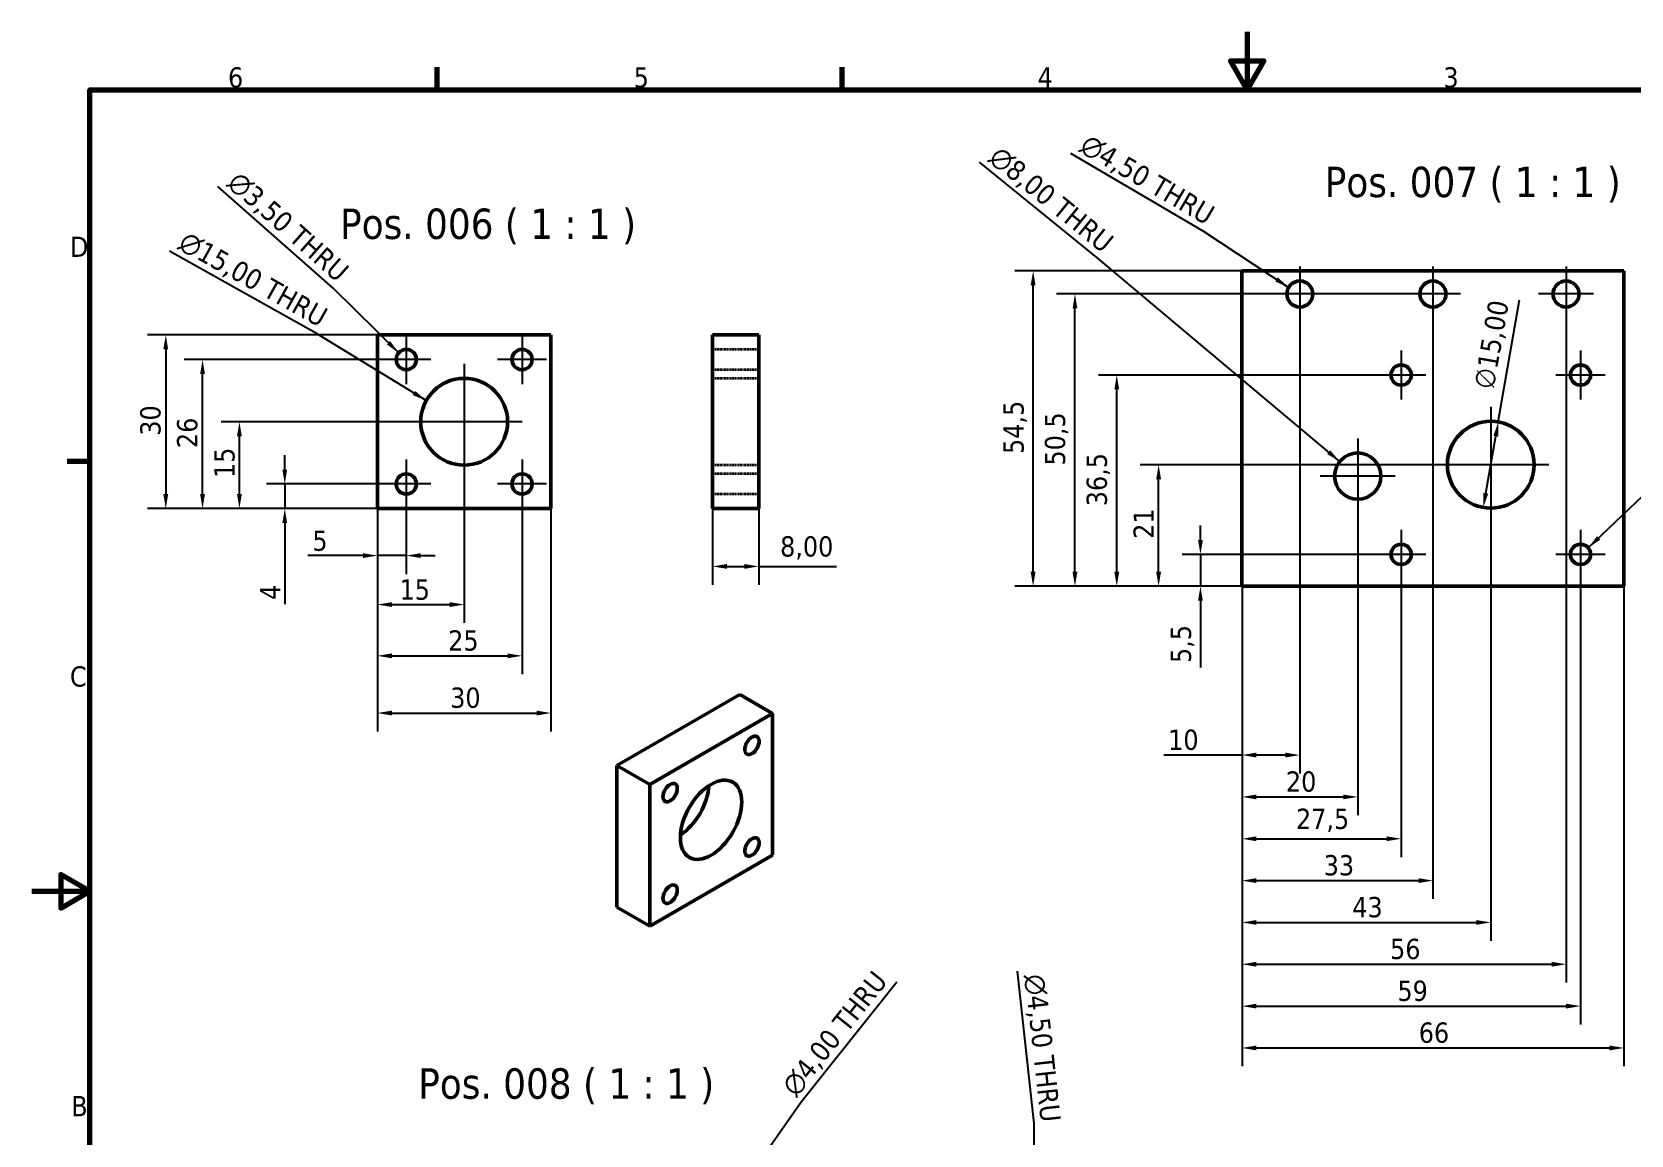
# Model space of a CAD drawing. Header units: millimetres. Extents: x 0 to 420, y 0 to 297.
# Drawn here: x 0 to 276.3, y 106.4 to 297 of the extents above; entities that cross this region are included whole.
import ezdxf

# ---------------------------------------------------------------- set-up
doc = ezdxf.new("R2010")
doc.units = ezdxf.units.MM
doc.linetypes.add('DASHED', pattern=[0.2068, 0.1655, -0.0413])
for name, color, linetype, lineweight in [('Border (ISO)', 7, 'Continuous', 70), ('Center Mark (ISO)', 7, 'Continuous', 25), ('Dimension (ISO)', 7, 'Continuous', 25), ('Hidden (ISO)', 7, 'DASHED', 35), ('Symbol (ISO)', 7, 'Continuous', 25), ('Visible (ISO)', 7, 'Continuous', 50)]:
    doc.layers.add(name, color=color, linetype=linetype, lineweight=lineweight)
doc.styles.add('Label Text (ISO)', font='tahoma.ttf')
doc.styles.add('Note Text (ISO)', font='tahoma.ttf')
doc.dimstyles.new('Default (ISO)', dxfattribs={"dimtxt": 3.5, "dimasz": 2.5, "dimexe": 3.175, "dimexo": 0, "dimgap": 0.762, "dimtad": 1, "dimrnd": 1e-08, "dimzin": 0, "dimtxsty": 'Note Text (ISO)', "dimcen": 0.09, "dimdle": 10, "dimclrd": 256, "dimclre": 256, "dimclrt": 256, "dimazin": 0, "dimtfac": 1.001486, "dimtmove": 0, "dimatfit": 3, "dimfxl": 1, "dimtolj": 1, "dimtzin": 0, "dimlwd": -1, "dimlwe": -1, "dimarcsym": 0})
doc.dimstyles.new('Default (ISO)$7', dxfattribs={"dimtxt": 3.5, "dimasz": 2.5, "dimexe": 3.175, "dimexo": 0, "dimgap": 0.762, "dimtad": 1, "dimrnd": 1e-08, "dimzin": 0, "dimtxsty": 'Note Text (ISO)', "dimcen": 0.09, "dimdle": 10, "dimclrd": 256, "dimclre": 256, "dimclrt": 256, "dimazin": 0, "dimtfac": 1.001486, "dimtmove": 0, "dimatfit": 3, "dimfxl": 1, "dimtolj": 1, "dimtzin": 0, "dimlwd": -1, "dimlwe": -1, "dimarcsym": 0})

# ---------------------------------------------------------------- blocks, each defined once
blk = doc.blocks.new('Borders Default Border')
at = {"layer": 'Border (ISO)'}
for p, q in [((70, 287), (70, 290.9)), ((140, 287), (140, 290.9)), ((10, 222.75), (6.1, 222.75))]:
    blk.add_line(p, q, dxfattribs=at)
at = {"layer": 'Border (ISO)', "flags": 128}
for points in [[(210, 297), (210, 287), (207.11, 292), (212.89, 292), (210, 287)], [(10, 10), (10, 287), (410, 287), (410, 10), (10, 10)], [(0, 148.5), (10, 148.5), (5, 151.39), (5, 145.61), (10, 148.5)]]:
    blk.add_lwpolyline(points, dxfattribs=at)
at = {"layer": 'Border (ISO)', "char_height": 3.5, "attachment_point": 7, "style": 'Note Text (ISO)'}
for s, insert in [('6', (33.88, 287.33)), ('5', (103.98, 287.33)), ('4', (173.78, 287.4)), ('3', (243.91, 287.33)), ('D', (6.57, 258.13)), ('C', (6.56, 183.81)), ('B', (6.78, 109.63))]:
    blk.add_mtext(s, dxfattribs=dict(at, insert=insert))
blk = doc.blocks.new('*D6')
at = {"layer": 'Defpoints', "color": 0, "transparency": 16777216}
for p in [(117.61, 214.64), (125.61, 214.64), (125.61, 204.64)]:
    blk.add_point(p, dxfattribs=at)
at = {"layer": 'Dimension (ISO)', "transparency": 16777216}
for p, q in [((117.61, 214.64), (117.61, 201.47)), ((125.61, 214.64), (125.61, 201.47)), ((120.11, 204.64), (123.11, 204.64)), ((125.61, 204.64), (139.02, 204.64))]:
    blk.add_line(p, q, dxfattribs=at)
for points in [[(120.11, 205.06), (120.11, 204.23), (117.61, 204.64)], [(123.11, 205.06), (123.11, 204.23), (125.61, 204.64)]]:
    blk.add_solid(points, dxfattribs=at)
at = {"layer": 'Dimension (ISO)', "transparency": 16777216, "insert": (129.29, 209.85), "char_height": 3.5, "attachment_point": 1, "style": 'Note Text (ISO)'}
blk.add_mtext('\\A1;8,00', dxfattribs=at)
blk = doc.blocks.new('*D7')
at = {"layer": 'Defpoints', "color": 0, "transparency": 16777216}
for p in [(59.69, 214.64), (89.69, 214.64), (89.69, 179.3)]:
    blk.add_point(p, dxfattribs=at)
at = {"layer": 'Dimension (ISO)', "transparency": 16777216}
for p, q in [((59.69, 214.64), (59.69, 176.13)), ((89.69, 214.64), (89.69, 176.13)), ((62.19, 179.3), (87.19, 179.3))]:
    blk.add_line(p, q, dxfattribs=at)
for points in [[(62.19, 179.72), (62.19, 178.89), (59.69, 179.3)], [(87.19, 179.72), (87.19, 178.89), (89.69, 179.3)]]:
    blk.add_solid(points, dxfattribs=at)
at = {"layer": 'Dimension (ISO)', "transparency": 16777216, "insert": (72.27, 183.71), "char_height": 3.5, "attachment_point": 1, "style": 'Note Text (ISO)'}
blk.add_mtext('\\A1;30', dxfattribs=at)
blk = doc.blocks.new('*D8')
at = {"layer": 'Defpoints', "color": 0, "transparency": 16777216}
for p in [(59.69, 244.64), (23.12, 214.64), (59.69, 214.64)]:
    blk.add_point(p, dxfattribs=at)
at = {"layer": 'Dimension (ISO)', "transparency": 16777216}
for p, q in [((59.69, 244.64), (19.95, 244.64)), ((23.12, 242.14), (23.12, 217.14)), ((59.69, 214.64), (19.95, 214.64))]:
    blk.add_line(p, q, dxfattribs=at)
for points in [[(22.7, 242.14), (23.54, 242.14), (23.12, 244.64)], [(22.7, 217.14), (23.54, 217.14), (23.12, 214.64)]]:
    blk.add_solid(points, dxfattribs=at)
at = {"layer": 'Dimension (ISO)', "transparency": 16777216, "insert": (18.71, 227.23), "char_height": 3.5, "attachment_point": 1, "rotation": 90, "style": 'Note Text (ISO)'}
blk.add_mtext('\\A1;30', dxfattribs=at)
blk = doc.blocks.new('*D9')
at = {"layer": 'Defpoints', "color": 0, "transparency": 16777216}
for p in [(59.69, 214.64), (64.69, 214.64), (64.69, 206.51)]:
    blk.add_point(p, dxfattribs=at)
at = {"layer": 'Dimension (ISO)', "transparency": 16777216}
for p, q in [((59.69, 214.64), (59.69, 203.33)), ((64.69, 214.64), (64.69, 203.33)), ((57.19, 206.51), (47.69, 206.51)), ((64.69, 206.51), (59.69, 206.51)), ((67.19, 206.51), (69.69, 206.51))]:
    blk.add_line(p, q, dxfattribs=at)
for points in [[(57.19, 206.93), (57.19, 206.09), (59.69, 206.51)], [(67.19, 206.93), (67.19, 206.09), (64.69, 206.51)]]:
    blk.add_solid(points, dxfattribs=at)
at = {"layer": 'Dimension (ISO)', "transparency": 16777216, "insert": (48.45, 210.84), "char_height": 3.5, "attachment_point": 1, "style": 'Note Text (ISO)'}
blk.add_mtext('\\A1;5', dxfattribs=at)
blk = doc.blocks.new('*D10')
at = {"layer": 'Defpoints', "color": 0, "transparency": 16777216}
for p in [(74.69, 229.64), (59.69, 214.64), (74.69, 198.05)]:
    blk.add_point(p, dxfattribs=at)
at = {"layer": 'Dimension (ISO)', "transparency": 16777216}
for p, q in [((74.69, 229.64), (74.69, 194.87)), ((59.69, 214.64), (59.69, 194.87)), ((62.19, 198.05), (72.19, 198.05))]:
    blk.add_line(p, q, dxfattribs=at)
for points in [[(62.19, 198.46), (62.19, 197.63), (59.69, 198.05)], [(72.19, 198.46), (72.19, 197.63), (74.69, 198.05)]]:
    blk.add_solid(points, dxfattribs=at)
at = {"layer": 'Dimension (ISO)', "transparency": 16777216, "insert": (63.52, 202.39), "char_height": 3.5, "attachment_point": 1, "style": 'Note Text (ISO)'}
blk.add_mtext('\\A1;15', dxfattribs=at)
blk = doc.blocks.new('*D11')
at = {"layer": 'Defpoints', "color": 0, "transparency": 16777216}
for p in [(84.69, 218.89), (59.69, 214.64), (84.69, 189.19)]:
    blk.add_point(p, dxfattribs=at)
at = {"layer": 'Dimension (ISO)', "transparency": 16777216}
for p, q in [((84.69, 218.89), (84.69, 186.01)), ((59.69, 214.64), (59.69, 186.01)), ((62.19, 189.19), (82.19, 189.19))]:
    blk.add_line(p, q, dxfattribs=at)
for points in [[(62.19, 189.61), (62.19, 188.77), (59.69, 189.19)], [(82.19, 189.61), (82.19, 188.77), (84.69, 189.19)]]:
    blk.add_solid(points, dxfattribs=at)
at = {"layer": 'Dimension (ISO)', "transparency": 16777216, "insert": (71.93, 193.6), "char_height": 3.5, "attachment_point": 1, "style": 'Note Text (ISO)'}
blk.add_mtext('\\A1;25', dxfattribs=at)
blk = doc.blocks.new('*D12')
at = {"layer": 'Defpoints', "color": 0, "transparency": 16777216}
for p in [(43.69, 218.89), (60.44, 218.89), (59.69, 214.64)]:
    blk.add_point(p, dxfattribs=at)
at = {"layer": 'Dimension (ISO)', "transparency": 16777216}
for p, q in [((43.69, 221.39), (43.69, 223.89)), ((60.44, 218.89), (40.51, 218.89)), ((43.69, 218.89), (43.69, 214.64)), ((59.69, 214.64), (40.51, 214.64)), ((43.69, 212.14), (43.69, 198.09))]:
    blk.add_line(p, q, dxfattribs=at)
for points in [[(43.27, 221.39), (44.1, 221.39), (43.69, 218.89)], [(43.27, 212.14), (44.1, 212.14), (43.69, 214.64)]]:
    blk.add_solid(points, dxfattribs=at)
at = {"layer": 'Dimension (ISO)', "transparency": 16777216, "insert": (39.42, 198.85), "char_height": 3.5, "attachment_point": 1, "rotation": 90, "style": 'Note Text (ISO)'}
blk.add_mtext('\\A1;4', dxfattribs=at)
blk = doc.blocks.new('*D13')
at = {"layer": 'Defpoints', "color": 0, "transparency": 16777216}
for p in [(35.85, 229.64), (64.69, 229.64), (59.69, 214.64)]:
    blk.add_point(p, dxfattribs=at)
at = {"layer": 'Dimension (ISO)', "transparency": 16777216}
for p, q in [((64.69, 229.64), (32.67, 229.64)), ((35.85, 217.14), (35.85, 227.14)), ((59.69, 214.64), (32.67, 214.64))]:
    blk.add_line(p, q, dxfattribs=at)
for points in [[(35.43, 227.14), (36.26, 227.14), (35.85, 229.64)], [(35.43, 217.14), (36.26, 217.14), (35.85, 214.64)]]:
    blk.add_solid(points, dxfattribs=at)
at = {"layer": 'Dimension (ISO)', "transparency": 16777216, "insert": (31.5, 219.91), "char_height": 3.5, "attachment_point": 1, "rotation": 90, "style": 'Note Text (ISO)'}
blk.add_mtext('\\A1;15', dxfattribs=at)
blk = doc.blocks.new('*D14')
at = {"layer": 'Defpoints', "color": 0, "transparency": 16777216}
for p in [(29.48, 240.39), (60.44, 240.39), (59.69, 214.64)]:
    blk.add_point(p, dxfattribs=at)
at = {"layer": 'Dimension (ISO)', "transparency": 16777216}
for p, q in [((60.44, 240.39), (26.3, 240.39)), ((29.48, 217.14), (29.48, 237.89)), ((59.69, 214.64), (26.3, 214.64))]:
    blk.add_line(p, q, dxfattribs=at)
for points in [[(29.06, 237.89), (29.89, 237.89), (29.48, 240.39)], [(29.06, 217.14), (29.89, 217.14), (29.48, 214.64)]]:
    blk.add_solid(points, dxfattribs=at)
at = {"layer": 'Dimension (ISO)', "transparency": 16777216, "insert": (25.07, 225.1), "char_height": 3.5, "attachment_point": 1, "rotation": 90, "style": 'Note Text (ISO)'}
blk.add_mtext('\\A1;26', dxfattribs=at)
blk = doc.blocks.new('*D16')
at = {"layer": 'Defpoints', "color": 0, "transparency": 16777216}
for p in [(201.93, 206.72), (236.61, 206.72), (209.11, 201.22)]:
    blk.add_point(p, dxfattribs=at)
at = {"layer": 'Dimension (ISO)', "transparency": 16777216}
for p, q in [((201.93, 209.22), (201.93, 211.72)), ((236.61, 206.72), (198.75, 206.72)), ((201.93, 206.72), (201.93, 201.22)), ((209.11, 201.22), (198.75, 201.22)), ((201.93, 198.72), (201.93, 187.18))]:
    blk.add_line(p, q, dxfattribs=at)
for points in [[(201.51, 209.22), (202.34, 209.22), (201.93, 206.72)], [(201.51, 198.72), (202.34, 198.72), (201.93, 201.22)]]:
    blk.add_solid(points, dxfattribs=at)
at = {"layer": 'Dimension (ISO)', "transparency": 16777216, "insert": (196.8, 187.95), "char_height": 3.5, "attachment_point": 1, "rotation": 90, "style": 'Note Text (ISO)'}
blk.add_mtext('\\A1;5,5', dxfattribs=at)
blk = doc.blocks.new('*D17')
at = {"layer": 'Defpoints', "color": 0, "transparency": 16777216}
for p in [(194.7, 222.22), (242.11, 222.22), (209.11, 201.22)]:
    blk.add_point(p, dxfattribs=at)
at = {"layer": 'Dimension (ISO)', "transparency": 16777216}
for p, q in [((242.11, 222.22), (191.52, 222.22)), ((194.7, 203.72), (194.7, 219.72)), ((209.11, 201.22), (191.52, 201.22))]:
    blk.add_line(p, q, dxfattribs=at)
for points in [[(194.28, 219.72), (195.12, 219.72), (194.7, 222.22)], [(194.28, 203.72), (195.12, 203.72), (194.7, 201.22)]]:
    blk.add_solid(points, dxfattribs=at)
at = {"layer": 'Dimension (ISO)', "transparency": 16777216, "insert": (190.36, 209.42), "char_height": 3.5, "attachment_point": 1, "rotation": 90, "style": 'Note Text (ISO)'}
blk.add_mtext('\\A1;21', dxfattribs=at)
blk = doc.blocks.new('*D18')
at = {"layer": 'Defpoints', "color": 0, "transparency": 16777216}
for p in [(187.47, 237.72), (236.61, 237.72), (209.11, 201.22)]:
    blk.add_point(p, dxfattribs=at)
at = {"layer": 'Dimension (ISO)', "transparency": 16777216}
for p, q in [((236.61, 237.72), (184.29, 237.72)), ((187.47, 203.72), (187.47, 235.22)), ((209.11, 201.22), (184.29, 201.22))]:
    blk.add_line(p, q, dxfattribs=at)
for points in [[(187.05, 235.22), (187.89, 235.22), (187.47, 237.72)], [(187.05, 203.72), (187.89, 203.72), (187.47, 201.22)]]:
    blk.add_solid(points, dxfattribs=at)
at = {"layer": 'Dimension (ISO)', "transparency": 16777216, "insert": (182.26, 215.04), "char_height": 3.5, "attachment_point": 1, "rotation": 90, "style": 'Note Text (ISO)'}
blk.add_mtext('\\A1;36,5', dxfattribs=at)
blk = doc.blocks.new('*D19')
at = {"layer": 'Defpoints', "color": 0, "transparency": 16777216}
for p in [(180.24, 251.72), (237.36, 251.72), (209.11, 201.22)]:
    blk.add_point(p, dxfattribs=at)
at = {"layer": 'Dimension (ISO)', "transparency": 16777216}
for p, q in [((237.36, 251.72), (177.06, 251.72)), ((180.24, 203.72), (180.24, 249.22)), ((209.11, 201.22), (177.06, 201.22))]:
    blk.add_line(p, q, dxfattribs=at)
for points in [[(179.82, 249.22), (180.66, 249.22), (180.24, 251.72)], [(179.82, 203.72), (180.66, 203.72), (180.24, 201.22)]]:
    blk.add_solid(points, dxfattribs=at)
at = {"layer": 'Dimension (ISO)', "transparency": 16777216, "insert": (175.04, 222.07), "char_height": 3.5, "attachment_point": 1, "rotation": 90, "style": 'Note Text (ISO)'}
blk.add_mtext('\\A1;50,5', dxfattribs=at)
blk = doc.blocks.new('*D20')
at = {"layer": 'Defpoints', "color": 0, "transparency": 16777216}
for p in [(173.01, 255.72), (209.11, 255.72), (209.11, 201.22)]:
    blk.add_point(p, dxfattribs=at)
at = {"layer": 'Dimension (ISO)', "transparency": 16777216}
for p, q in [((209.11, 255.72), (169.84, 255.72)), ((173.01, 203.72), (173.01, 253.22)), ((209.11, 201.22), (169.84, 201.22))]:
    blk.add_line(p, q, dxfattribs=at)
for points in [[(172.59, 253.22), (173.43, 253.22), (173.01, 255.72)], [(172.59, 203.72), (173.43, 203.72), (173.01, 201.22)]]:
    blk.add_solid(points, dxfattribs=at)
at = {"layer": 'Dimension (ISO)', "transparency": 16777216, "insert": (167.88, 224.07), "char_height": 3.5, "attachment_point": 1, "rotation": 90, "style": 'Note Text (ISO)'}
blk.add_mtext('\\A1;54,5', dxfattribs=at)
blk = doc.blocks.new('*D21')
at = {"layer": 'Defpoints', "color": 0, "transparency": 16777216}
for p in [(219.11, 246.97), (209.11, 201.22), (219.11, 172.04)]:
    blk.add_point(p, dxfattribs=at)
at = {"layer": 'Dimension (ISO)', "transparency": 16777216}
for p, q in [((219.11, 246.97), (219.11, 168.86)), ((209.11, 201.22), (209.11, 168.86)), ((209.11, 172.04), (195.58, 172.04)), ((216.61, 172.04), (211.61, 172.04))]:
    blk.add_line(p, q, dxfattribs=at)
for points in [[(211.61, 172.46), (211.61, 171.62), (209.11, 172.04)], [(216.61, 172.46), (216.61, 171.62), (219.11, 172.04)]]:
    blk.add_solid(points, dxfattribs=at)
at = {"layer": 'Dimension (ISO)', "transparency": 16777216, "insert": (196.35, 176.44), "char_height": 3.5, "attachment_point": 1, "style": 'Note Text (ISO)'}
blk.add_mtext('\\A1;10', dxfattribs=at)
blk = doc.blocks.new('*D22')
at = {"layer": 'Defpoints', "color": 0, "transparency": 16777216}
for p in [(229.11, 220.25), (209.11, 201.22), (229.11, 164.81)]:
    blk.add_point(p, dxfattribs=at)
at = {"layer": 'Dimension (ISO)', "transparency": 16777216}
for p, q in [((229.11, 220.25), (229.11, 161.63)), ((209.11, 201.22), (209.11, 161.63)), ((211.61, 164.81), (226.61, 164.81))]:
    blk.add_line(p, q, dxfattribs=at)
for points in [[(211.61, 165.22), (211.61, 164.39), (209.11, 164.81)], [(226.61, 165.22), (226.61, 164.39), (229.11, 164.81)]]:
    blk.add_solid(points, dxfattribs=at)
at = {"layer": 'Dimension (ISO)', "transparency": 16777216, "insert": (216.7, 169.22), "char_height": 3.5, "attachment_point": 1, "style": 'Note Text (ISO)'}
blk.add_mtext('\\A1;20', dxfattribs=at)
blk = doc.blocks.new('*D23')
at = {"layer": 'Defpoints', "color": 0, "transparency": 16777216}
for p in [(236.61, 202.47), (209.11, 201.22), (236.61, 157.58)]:
    blk.add_point(p, dxfattribs=at)
at = {"layer": 'Dimension (ISO)', "transparency": 16777216}
for p, q in [((236.61, 202.47), (236.61, 154.4)), ((209.11, 201.22), (209.11, 154.4)), ((211.61, 157.58), (234.11, 157.58))]:
    blk.add_line(p, q, dxfattribs=at)
for points in [[(211.61, 157.99), (211.61, 157.16), (209.11, 157.58)], [(234.11, 157.99), (234.11, 157.16), (236.61, 157.58)]]:
    blk.add_solid(points, dxfattribs=at)
at = {"layer": 'Dimension (ISO)', "transparency": 16777216, "insert": (218.44, 162.78), "char_height": 3.5, "attachment_point": 1, "style": 'Note Text (ISO)'}
blk.add_mtext('\\A1;27,5', dxfattribs=at)
blk = doc.blocks.new('*D24')
at = {"layer": 'Defpoints', "color": 0, "transparency": 16777216}
for p in [(242.11, 246.97), (209.11, 201.22), (242.11, 150.35)]:
    blk.add_point(p, dxfattribs=at)
at = {"layer": 'Dimension (ISO)', "transparency": 16777216}
for p, q in [((242.11, 246.97), (242.11, 147.17)), ((209.11, 201.22), (209.11, 147.17)), ((211.61, 150.35), (239.61, 150.35))]:
    blk.add_line(p, q, dxfattribs=at)
for points in [[(211.61, 150.76), (211.61, 149.93), (209.11, 150.35)], [(239.61, 150.76), (239.61, 149.93), (242.11, 150.35)]]:
    blk.add_solid(points, dxfattribs=at)
at = {"layer": 'Dimension (ISO)', "transparency": 16777216, "insert": (223.23, 154.75), "char_height": 3.5, "attachment_point": 1, "style": 'Note Text (ISO)'}
blk.add_mtext('\\A1;33', dxfattribs=at)
blk = doc.blocks.new('*D25')
at = {"layer": 'Defpoints', "color": 0, "transparency": 16777216}
for p in [(252.11, 212.22), (209.11, 201.22), (252.11, 143.12)]:
    blk.add_point(p, dxfattribs=at)
at = {"layer": 'Dimension (ISO)', "transparency": 16777216}
for p, q in [((252.11, 212.22), (252.11, 139.94)), ((209.11, 201.22), (209.11, 139.94)), ((211.61, 143.12), (249.61, 143.12))]:
    blk.add_line(p, q, dxfattribs=at)
for points in [[(211.61, 143.53), (211.61, 142.7), (209.11, 143.12)], [(249.61, 143.53), (249.61, 142.7), (252.11, 143.12)]]:
    blk.add_solid(points, dxfattribs=at)
at = {"layer": 'Dimension (ISO)', "transparency": 16777216, "insert": (228.16, 147.52), "char_height": 3.5, "attachment_point": 1, "style": 'Note Text (ISO)'}
blk.add_mtext('\\A1;43', dxfattribs=at)
blk = doc.blocks.new('*D26')
at = {"layer": 'Defpoints', "color": 0, "transparency": 16777216}
for p in [(265.11, 251.72), (209.11, 201.22), (265.11, 135.89)]:
    blk.add_point(p, dxfattribs=at)
at = {"layer": 'Dimension (ISO)', "transparency": 16777216}
for p, q in [((265.11, 251.72), (265.11, 132.71)), ((209.11, 201.22), (209.11, 132.71)), ((211.61, 135.89), (262.61, 135.89))]:
    blk.add_line(p, q, dxfattribs=at)
for points in [[(211.61, 136.31), (211.61, 135.47), (209.11, 135.89)], [(262.61, 136.31), (262.61, 135.47), (265.11, 135.89)]]:
    blk.add_solid(points, dxfattribs=at)
at = {"layer": 'Dimension (ISO)', "transparency": 16777216, "insert": (234.7, 140.29), "char_height": 3.5, "attachment_point": 1, "style": 'Note Text (ISO)'}
blk.add_mtext('\\A1;56', dxfattribs=at)
blk = doc.blocks.new('*D27')
at = {"layer": 'Defpoints', "color": 0, "transparency": 16777216}
for p in [(267.61, 206.72), (209.11, 201.22), (267.61, 128.65)]:
    blk.add_point(p, dxfattribs=at)
at = {"layer": 'Dimension (ISO)', "transparency": 16777216}
for p, q in [((267.61, 206.72), (267.61, 125.48)), ((209.11, 201.22), (209.11, 125.48)), ((211.61, 128.65), (265.11, 128.65))]:
    blk.add_line(p, q, dxfattribs=at)
for points in [[(211.61, 129.07), (211.61, 128.24), (209.11, 128.65)], [(265.11, 129.07), (265.11, 128.24), (267.61, 128.65)]]:
    blk.add_solid(points, dxfattribs=at)
at = {"layer": 'Dimension (ISO)', "transparency": 16777216, "insert": (235.97, 133.06), "char_height": 3.5, "attachment_point": 1, "style": 'Note Text (ISO)'}
blk.add_mtext('\\A1;59', dxfattribs=at)
blk = doc.blocks.new('*D28')
at = {"layer": 'Defpoints', "color": 0, "transparency": 16777216}
for p in [(209.11, 201.22), (275.11, 201.22), (275.11, 121.43)]:
    blk.add_point(p, dxfattribs=at)
at = {"layer": 'Dimension (ISO)', "transparency": 16777216}
for p, q in [((209.11, 201.22), (209.11, 118.25)), ((275.11, 201.22), (275.11, 118.25)), ((211.61, 121.43), (272.61, 121.43))]:
    blk.add_line(p, q, dxfattribs=at)
for points in [[(211.61, 121.84), (211.61, 121.01), (209.11, 121.43)], [(272.61, 121.84), (272.61, 121.01), (275.11, 121.43)]]:
    blk.add_solid(points, dxfattribs=at)
at = {"layer": 'Dimension (ISO)', "transparency": 16777216, "insert": (239.66, 125.83), "char_height": 3.5, "attachment_point": 1, "style": 'Note Text (ISO)'}
blk.add_mtext('\\A1;66', dxfattribs=at)
blk = doc.blocks.new('*D29')
at = {"layer": 'Defpoints', "color": 0, "transparency": 16777216}
for p in [(253.4, 229.61), (250.81, 214.83)]:
    blk.add_point(p, dxfattribs=at)
at = {"layer": 'Dimension (ISO)', "transparency": 16777216}
for p, q in [((253.4, 229.61), (257.08, 250.69)), ((251.24, 217.29), (252.97, 227.15))]:
    blk.add_line(p, q, dxfattribs=at)
for points in [[(252.56, 227.22), (253.38, 227.07), (253.4, 229.61)], [(250.83, 217.37), (251.65, 217.22), (250.81, 214.83)]]:
    blk.add_solid(points, dxfattribs=at)
at = {"layer": 'Dimension (ISO)', "transparency": 16777216, "insert": (249.12, 235.69), "char_height": 3.5, "attachment_point": 1, "rotation": 80.0808, "style": 'Note Text (ISO)'}
blk.add_mtext('\\A1;∅15,00', dxfattribs=at)

msp = doc.modelspace()

# ---------------------------------------------------------------- linework, layer by layer
at = {"layer": 'Center Mark (ISO)', "linetype": 'Continuous'}
for p, q in [((219.1054, 256.4701), (219.1054, 246.9701)), ((242.1054, 256.4701), (242.1054, 246.9701)), ((265.1054, 256.4701), (265.1054, 246.9701)), ((223.8554, 251.7201), (214.3554, 251.7201)), ((246.8554, 251.7201), (237.3554, 251.7201)), ((269.8554, 251.7201), (260.3554, 251.7201)), ((64.6866, 244.6419), (64.6866, 236.1419)), ((84.6866, 244.6419), (84.6866, 236.1419)), ((236.6054, 241.9701), (236.6054, 233.4701)), ((267.6054, 241.9701), (267.6054, 233.4701)), ((68.9366, 240.3919), (60.4366, 240.3919)), ((74.6866, 239.6419), (74.6866, 219.6419)), ((88.9366, 240.3919), (80.4366, 240.3919)), ((240.8554, 237.7201), (232.3554, 237.7201)), ((271.8554, 237.7201), (263.3554, 237.7201)), ((252.1054, 232.2201), (252.1054, 212.2201)), ((84.6866, 229.6419), (64.6866, 229.6419)), ((229.1054, 226.751), (229.1054, 213.751)), ((64.6866, 223.1419), (64.6866, 214.6419)), ((84.6866, 223.1419), (84.6866, 214.6419)), ((262.1054, 222.2201), (242.1054, 222.2201)), ((68.9366, 218.8919), (60.4366, 218.8919)), ((88.9366, 218.8919), (80.4366, 218.8919)), ((235.6054, 220.251), (222.6054, 220.251)), ((236.6054, 210.9701), (236.6054, 202.4701)), ((267.6054, 210.9701), (267.6054, 202.4701)), ((240.8554, 206.7201), (232.3554, 206.7201)), ((271.8554, 206.7201), (263.3554, 206.7201))]:
    msp.add_line(p, q, dxfattribs=at)
at = {"layer": 'Hidden (ISO)'}
for p, q in [((125.6096, 242.1419), (117.6096, 242.1419)), ((125.6096, 238.6419), (117.6096, 238.6419)), ((125.6096, 237.1419), (117.6096, 237.1419)), ((125.6096, 222.1419), (117.6096, 222.1419)), ((125.6096, 220.6419), (117.6096, 220.6419)), ((125.6096, 217.1419), (117.6096, 217.1419))]:
    msp.add_line(p, q, dxfattribs=at)
at = {"layer": 'Visible (ISO)'}
for p, q in [((209.1054, 255.7201), (209.1054, 201.2201)), ((275.1054, 255.7201), (209.1054, 255.7201)), ((275.1054, 201.2201), (275.1054, 255.7201)), ((59.6866, 244.6419), (59.6866, 214.6419)), ((89.6866, 244.6419), (59.6866, 244.6419)), ((89.6866, 214.6419), (89.6866, 244.6419)), ((117.6096, 244.6419), (117.6096, 214.6419)), ((117.6096, 244.6419), (125.6096, 244.6419)), ((125.6096, 244.6419), (125.6096, 214.6419)), ((59.6866, 214.6419), (89.6866, 214.6419)), ((117.6096, 214.6419), (125.6096, 214.6419)), ((209.1054, 201.2201), (275.1054, 201.2201)), ((122.3046, 182.4957), (101.0914, 170.2482)), ((122.3046, 182.4957), (127.9615, 179.2297)), ((127.9615, 179.2297), (106.7483, 166.9823)), ((127.9615, 154.7348), (127.9615, 179.2297)), ((101.0914, 170.2482), (101.0914, 145.7533)), ((101.0914, 170.2482), (106.7483, 166.9823)), ((106.7483, 166.9823), (106.7483, 142.4874)), ((106.7483, 142.4874), (127.9615, 154.7348)), ((101.0914, 145.7533), (106.7483, 142.4874))]:
    msp.add_line(p, q, dxfattribs=at)
for centre, radius in [((219.1054, 251.7201), 2.25), ((242.1054, 251.7201), 2.25), ((265.1054, 251.7201), 2.25), ((64.6866, 240.3919), 1.75), ((84.6866, 240.3919), 1.75), ((236.6054, 237.7201), 1.75), ((267.6054, 237.7201), 1.75), ((74.6866, 229.6419), 7.5), ((252.1054, 222.2201), 7.5), ((229.1054, 220.251), 4), ((64.6866, 218.8919), 1.75), ((84.6866, 218.8919), 1.75), ((236.6054, 206.7201), 1.75), ((267.6054, 206.7201), 1.75)]:
    msp.add_circle(centre, radius, dxfattribs=at)
for centre, major_axis in [((124.4259, 173.7183), (-0.875, -1.5155)), ((110.2838, 165.5534), (-0.875, -1.5155)), ((117.3549, 160.8585), (-3.75, -6.4952)), ((124.4259, 156.1637), (-0.875, -1.5155)), ((110.2838, 147.9987), (-0.875, -1.5155))]:
    msp.add_ellipse(centre, major_axis=major_axis, ratio=0.57735027, dxfattribs=at)
msp.add_ellipse((111.698, 164.1245), major_axis=(3.75, 6.4952), ratio=0.57735027, start_param=3.99609954, end_param=5.42867842, dxfattribs=at)

# ---------------------------------------------------------------- block references
msp.add_blockref('Borders Default Border', (0, 0))

# ---------------------------------------------------------------- texts
at = {"layer": 'Symbol (ISO)', "char_height": 3.5, "line_spacing_factor": 0.6125, "style": 'Note Text (ISO)'}
for s, insert, width, attachment_point, rotation in [('\\fAIGDT|b0|i0;\\H3.5000;n\\fTahoma|b0|i0;\\H3.5000;8,00 THRU', (184.699, 258.2226), 27.236947, 9, 320.900014), ('\\fAIGDT|b0|i0;\\H3.5000;n\\fTahoma|b0|i0;\\H3.5000;4,50 THRU', (202.6828, 263.0562), 27.236947, 9, 329.584332), ('\\fAIGDT|b0|i0;\\H3.5000;n\\fTahoma|b0|i0;\\H3.5000;3,50 THRU', (52.4132, 253.1744), 27.236947, 9, 318.567328), ('\\fAIGDT|b0|i0;\\H3.5000;n\\fTahoma|b0|i0;\\H3.5000;15,00 THRU', (49.4738, 245.4123), 29.889628, 9, 330.791646), ('\\fAIGDT|b0|i0;\\H3.5000;n\\fTahoma|b0|i0;\\H3.5000;4,00 THRU', (132.473, 112.4961), 27.236947, 7, 51.44482), ('\\fAIGDT|b0|i0;\\H3.5000;n\\fTahoma|b0|i0;\\H3.5000;4,50 THRU', (173.7963, 108.4087), 27.236947, 9, 276.238864)]:
    msp.add_mtext(s, dxfattribs=dict(at, insert=insert, width=width, attachment_point=attachment_point, rotation=rotation))
at = {"layer": 'Symbol (ISO)', "char_height": 5.25, "attachment_point": 7, "style": 'Label Text (ISO)'}
for s, insert in [('Pos. 007 ( 1 : 1 )', (223.4054, 267.5084)), ('Pos. 006 ( 1 : 1 )', (53.2441, 260.2837)), ('Pos. 008 ( 1 : 1 )', (66.7489, 111.7083))]:
    msp.add_mtext(s, dxfattribs=dict(at, insert=insert))

# ---------------------------------------------------------------- dimensions: what is measured, and where the dimension line sits
at = {"layer": 'Dimension (ISO)'}
for base, p1, p2, angle, override, picture, middle in [((173.0111, 255.7201), (209.1054, 201.2201), (209.1054, 255.7201), 90, {"dimgap": 0.762, "dimdec": 1, "dimtol": 0, "dimlim": 0, "dimtp": 0, "dimtm": 0, "dimtdec": 2, "dimtofl": 0, "dimatfit": 1}, '*D20', (173.0111, 228.4701)), ((180.2387, 251.7201), (209.1054, 201.2201), (237.3554, 251.7201), 90, {"dimgap": 0.762, "dimdec": 1, "dimtol": 0, "dimlim": 0, "dimtp": 0, "dimtm": 0, "dimtdec": 2, "dimtofl": 0, "dimatfit": 1}, '*D19', (180.2387, 226.4701)), ((265.1054, 135.889), (209.1054, 201.2201), (265.1054, 251.7201), 180, {"dimgap": 0.762, "dimdec": 0, "dimtol": 0, "dimlim": 0, "dimtp": 0, "dimtm": 0, "dimtdec": 2, "dimtofl": 0, "dimatfit": 1}, '*D26', (237.1054, 135.889)), ((219.1054, 172.0386), (209.1054, 201.2201), (219.1054, 246.9701), 180, {"dimgap": 0.762, "dimdec": 0, "dimtol": 0, "dimlim": 0, "dimtp": 0, "dimtm": 0, "dimtdec": 2, "dimtofl": 0, "dimatfit": 2}, '*D21', (198.6117, 172.0386)), ((242.1054, 150.3472), (209.1054, 201.2201), (242.1054, 246.9701), 180, {"dimgap": 0.762, "dimdec": 0, "dimtol": 0, "dimlim": 0, "dimtp": 0, "dimtm": 0, "dimtdec": 2, "dimtofl": 0, "dimatfit": 1}, '*D24', (225.6054, 150.3472)), ((23.1202, 214.6419), (59.6866, 244.6419), (59.6866, 214.6419), 90, {"dimgap": 0.762, "dimdec": 0, "dimtol": 0, "dimlim": 0, "dimtp": 0, "dimtm": 0, "dimtdec": 2, "dimtofl": 0, "dimatfit": 1}, '*D8', (23.1202, 229.6419)), ((29.4765, 240.3919), (59.6866, 214.6419), (60.4366, 240.3919), 90, {"dimgap": 0.762, "dimdec": 0, "dimtol": 0, "dimlim": 0, "dimtp": 0, "dimtm": 0, "dimtdec": 2, "dimtofl": 0, "dimatfit": 1}, '*D14', (29.4765, 227.5169)), ((187.4692, 237.7201), (209.1054, 201.2201), (236.6054, 237.7201), 90, {"dimgap": 0.762, "dimdec": 1, "dimtol": 0, "dimlim": 0, "dimtp": 0, "dimtm": 0, "dimtdec": 2, "dimtofl": 0, "dimatfit": 1}, '*D18', (187.4692, 219.4701)), ((35.8476, 229.6419), (59.6866, 214.6419), (64.6866, 229.6419), 90, {"dimgap": 0.762, "dimdec": 0, "dimtol": 0, "dimlim": 0, "dimtp": 0, "dimtm": 0, "dimtdec": 2, "dimtofl": 0, "dimatfit": 1}, '*D13', (35.8476, 222.1419)), ((74.6866, 198.047), (59.6866, 214.6419), (74.6866, 229.6419), 180, {"dimgap": 0.762, "dimdec": 0, "dimtol": 0, "dimlim": 0, "dimtp": 0, "dimtm": 0, "dimtdec": 2, "dimtofl": 0, "dimatfit": 1}, '*D10', (65.7606, 198.047)), ((43.6866, 218.8919), (59.6866, 214.6419), (60.4366, 218.8919), 90, {"dimgap": 0.762, "dimdec": 0, "dimtol": 0, "dimlim": 0, "dimtp": 0, "dimtm": 0, "dimtdec": 2, "dimtofl": 1, "dimatfit": 1}, '*D12', (43.6866, 200.0561)), ((194.6997, 222.2201), (209.1054, 201.2201), (242.1054, 222.2201), 90, {"dimgap": 0.762, "dimdec": 0, "dimtol": 0, "dimlim": 0, "dimtp": 0, "dimtm": 0, "dimtdec": 2, "dimtofl": 0, "dimatfit": 1}, '*D17', (194.6997, 211.7201)), ((84.6866, 189.1894), (59.6866, 214.6419), (84.6866, 218.8919), 180, {"dimgap": 0.762, "dimdec": 0, "dimtol": 0, "dimlim": 0, "dimtp": 0, "dimtm": 0, "dimtdec": 2, "dimtofl": 0, "dimatfit": 1}, '*D11', (74.3019, 189.1894)), ((229.1054, 164.8082), (209.1054, 201.2201), (229.1054, 220.251), 180, {"dimgap": 0.762, "dimdec": 0, "dimtol": 0, "dimlim": 0, "dimtp": 0, "dimtm": 0, "dimtdec": 2, "dimtofl": 0, "dimatfit": 1}, '*D22', (219.1054, 164.8082)), ((64.6866, 206.5091), (59.6866, 214.6419), (64.6866, 214.6419), 180, {"dimgap": 0.762, "dimdec": 0, "dimtol": 0, "dimlim": 0, "dimtp": 0, "dimtm": 0, "dimtdec": 2, "dimtofl": 1, "dimatfit": 1}, '*D9', (49.4973, 206.5091)), ((89.6866, 179.3036), (59.6866, 214.6419), (89.6866, 214.6419), 180, {"dimgap": 0.762, "dimdec": 0, "dimtol": 0, "dimlim": 0, "dimtp": 0, "dimtm": 0, "dimtdec": 2, "dimtofl": 0, "dimatfit": 1}, '*D7', (74.6866, 179.3036)), ((125.6096, 204.6419), (117.6096, 214.6419), (125.6096, 214.6419), 180, {"dimgap": 0.762, "dimdec": 2, "dimtol": 0, "dimlim": 0, "dimtp": 0, "dimtm": 0, "dimtdec": 2, "dimtofl": 0, "dimatfit": 2}, '*D6', (133.7712, 204.6419)), ((201.9274, 206.7201), (209.1054, 201.2201), (236.6054, 206.7201), 90, {"dimgap": 0.762, "dimdec": 1, "dimtol": 0, "dimlim": 0, "dimtp": 0, "dimtm": 0, "dimtdec": 2, "dimtofl": 1, "dimatfit": 1}, '*D16', (201.9274, 191.0308)), ((252.1054, 143.1167), (209.1054, 201.2201), (252.1054, 212.2201), 180, {"dimgap": 0.762, "dimdec": 0, "dimtol": 0, "dimlim": 0, "dimtp": 0, "dimtm": 0, "dimtdec": 2, "dimtofl": 0, "dimatfit": 1}, '*D25', (230.6054, 143.1167)), ((267.6054193706, 128.652876274), (209.1054193706, 201.2200890214), (267.6054193706, 206.7200890214), 180, {"dimgap": 0.762, "dimdec": 0, "dimtol": 0, "dimlim": 0, "dimtp": 0, "dimtm": 0, "dimtdec": 2, "dimtofl": 0, "dimatfit": 1}, '*D27', (238.3554193706, 128.652876274)), ((236.6054, 157.5777), (209.1054, 201.2201), (236.6054, 202.4701), 180, {"dimgap": 0.762, "dimdec": 1, "dimtol": 0, "dimlim": 0, "dimtp": 0, "dimtm": 0, "dimtdec": 2, "dimtofl": 0, "dimatfit": 1}, '*D23', (222.8554, 157.5777)), ((275.1054, 121.4252), (209.1054, 201.2201), (275.1054, 201.2201), 180, {"dimgap": 0.762, "dimdec": 0, "dimtol": 0, "dimlim": 0, "dimtp": 0, "dimtm": 0, "dimtdec": 2, "dimtofl": 0, "dimatfit": 1}, '*D28', (242.1054, 121.4252))]:
    dim = msp.add_linear_dim(base=base, p1=p1, p2=p2, angle=angle, dimstyle='Default (ISO)', override=override, dxfattribs=at)
    dim.commit()
    dim.dimension.update_dxf_attribs({"geometry": picture, "text_midpoint": middle, "dimtype": 160})
dim = msp.add_diameter_dim_2p(p1=(250.8135, 214.8322), p2=(253.3974, 229.608), dimstyle='Default (ISO)', override={"dimgap": 0.762, "dimdec": 2, "dimlfac": 1, "dimtol": 0, "dimlim": 0, "dimtp": 0, "dimtm": 0, "dimtdec": 2, "dimatfit": 2}, dxfattribs=at)
dim.commit()
dim.dimension.update_dxf_attribs({"geometry": '*D29', "text_midpoint": (255.6277, 242.3622), "dimtype": 163})

# ---------------------------------------------------------------- leaders
at = {"layer": 'Symbol (ISO)', "annotation_type": 0, "has_hookline": 1}
for points, hookline_direction, text_width, horizontal_direction in [([(226.0012, 222.7737), (184.3311, 257.7699)], 1, 26.52, (0.776047, -0.630676, 0)), ([(217.1651, 252.8592), (202.3875, 262.5532)], 1, 26.52, (0.862375, -0.50627, 0)), ([(63.3745, 241.5499), (52.0272, 252.7371)], 1, 26.52, (0.749734, -0.661739, 0)), ([(68.1402, 233.3018), (49.1891, 244.9032)], 1, 29.1479, (0.872851, -0.487987, 0)), ([(268.9424, 207.8493), (279.6047, 218.0046)], 0, 26.52, (0.763966, 0.645256, 0)), ([(124.725, 100.4296), (132.9291, 112.1325)], 0, 26.52, (0.623268, 0.782008, 0)), ([(173.234, 100.1022), (173.2164, 108.3453)], 1, 26.52, (0.108674, -0.994077, 0))]:
    msp.add_leader(points, dimstyle='Default (ISO)$7', override={"dimgap": 0, "dimtad": 1}, dxfattribs=dict(at, hookline_direction=hookline_direction, text_width=text_width, horizontal_direction=horizontal_direction))

doc.saveas('drawing.dxf')
